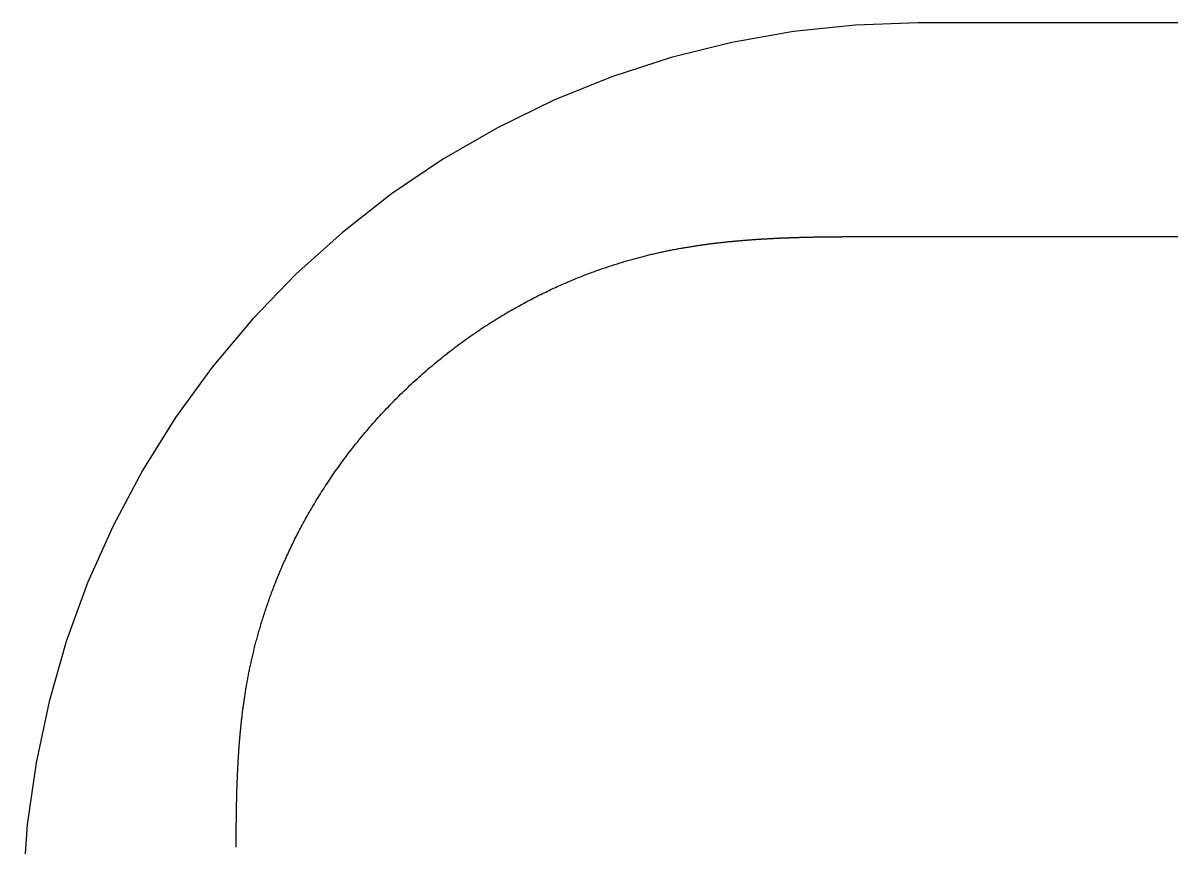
# Model space of a CAD drawing. Extents: x -39 to 318, y 1 to 395.
# Drawn here: x 44.66 to 93.85, y 359.55 to 394.87 of the extents above; entities that cross this region are included whole.
import ezdxf

# ---------------------------------------------------------------- set-up
doc = ezdxf.new("R2010")
doc.units = 0

msp = doc.modelspace()

# ---------------------------------------------------------------- linework, layer by layer
at = {"layer": 'Layer 1'}
for p, q in [((80.3344, 394.778), (77.6705, 394.498)), ((83.0114, 394.871), (80.3344, 394.778)), ((197.072, 394.871), (83.0114, 394.871)), ((75.0326, 394.033), (72.4335, 393.385)), ((77.6705, 394.498), (75.0326, 394.033)), ((72.4335, 393.385), (69.886, 392.558)), ((69.886, 392.558), (67.4024, 391.555)), ((67.4024, 391.555), (64.9949, 390.381)), ((64.9949, 390.381), (62.6751, 389.041)), ((62.6751, 389.041), (60.4543, 387.544)), ((60.4543, 387.544), (58.3435, 385.895)), ((58.3435, 385.895), (56.3528, 384.102)), ((77.4337, 385.666), (77.4569, 385.667)), ((77.4569, 385.667), (77.48, 385.668)), ((77.48, 385.668), (77.503, 385.669)), ((77.503, 385.669), (77.5258, 385.67)), ((77.5258, 385.67), (77.5485, 385.67)), ((77.5485, 385.67), (77.5711, 385.671)), ((77.5711, 385.671), (77.5936, 385.672)), ((77.5936, 385.672), (77.616, 385.673)), ((77.616, 385.673), (77.6383, 385.673)), ((77.6383, 385.673), (77.6604, 385.674)), ((77.6604, 385.674), (77.6824, 385.675)), ((77.6824, 385.675), (77.7043, 385.676)), ((77.7043, 385.676), (77.7261, 385.676)), ((77.7261, 385.676), (77.7478, 385.677)), ((77.7478, 385.677), (77.7694, 385.678)), ((77.7694, 385.678), (77.7908, 385.678)), ((77.7908, 385.678), (77.8122, 385.679)), ((77.8122, 385.679), (77.8334, 385.68)), ((77.8334, 385.68), (77.8545, 385.68)), ((77.8545, 385.68), (77.8756, 385.681)), ((77.8756, 385.681), (77.8965, 385.681)), ((77.8965, 385.681), (77.9173, 385.682)), ((77.9173, 385.682), (77.938, 385.683)), ((77.938, 385.683), (77.9587, 385.683)), ((77.9587, 385.683), (77.9792, 385.684)), ((77.9792, 385.684), (77.9996, 385.684)), ((77.9996, 385.684), (78.0199, 385.685)), ((78.0199, 385.685), (78.0402, 385.685)), ((78.0402, 385.685), (78.0603, 385.686)), ((78.0603, 385.686), (78.0803, 385.686)), ((78.0803, 385.686), (78.1003, 385.687)), ((78.1003, 385.687), (78.1202, 385.687)), ((78.1202, 385.687), (78.1399, 385.688)), ((78.1399, 385.688), (78.1596, 385.688)), ((78.1596, 385.688), (78.1793, 385.689)), ((78.1793, 385.689), (78.1988, 385.689)), ((78.1988, 385.689), (78.2182, 385.69)), ((78.2182, 385.69), (78.2376, 385.69)), ((78.2376, 385.69), (78.2569, 385.691)), ((78.2569, 385.691), (78.2761, 385.691)), ((78.2761, 385.691), (78.2953, 385.692)), ((78.2953, 385.692), (78.3144, 385.692)), ((78.3144, 385.692), (78.3334, 385.692)), ((78.3334, 385.692), (78.3523, 385.693)), ((78.3523, 385.693), (78.3712, 385.693)), ((78.3712, 385.693), (78.39, 385.694)), ((78.39, 385.694), (78.4088, 385.694)), ((78.4088, 385.694), (78.4275, 385.694)), ((78.4275, 385.694), (78.4461, 385.695)), ((78.4461, 385.695), (78.4647, 385.695)), ((78.4647, 385.695), (78.4832, 385.695)), ((78.4832, 385.695), (78.5017, 385.696)), ((78.5017, 385.696), (78.5201, 385.696)), ((78.5201, 385.696), (78.5385, 385.697)), ((78.5385, 385.697), (78.5568, 385.697)), ((78.5568, 385.697), (78.5751, 385.697)), ((78.5751, 385.697), (78.5933, 385.698)), ((78.5933, 385.698), (78.6115, 385.698)), ((78.6115, 385.698), (78.6297, 385.698)), ((78.6297, 385.698), (78.6478, 385.699)), ((78.6478, 385.699), (78.6659, 385.699)), ((78.6659, 385.699), (78.6839, 385.699)), ((78.6839, 385.699), (78.7019, 385.699)), ((78.7019, 385.699), (78.7199, 385.7)), ((78.7199, 385.7), (78.7379, 385.7)), ((78.7379, 385.7), (78.7558, 385.7)), ((78.7558, 385.7), (78.7737, 385.701)), ((78.7737, 385.701), (78.7916, 385.701)), ((78.7916, 385.701), (78.8094, 385.701)), ((78.8094, 385.701), (78.8272, 385.701)), ((78.8272, 385.701), (78.845, 385.702)), ((78.845, 385.702), (78.8628, 385.702)), ((78.8628, 385.702), (78.8806, 385.702)), ((78.8806, 385.702), (78.8983, 385.702)), ((78.8983, 385.702), (78.916, 385.703)), ((78.916, 385.703), (78.9337, 385.703)), ((78.9337, 385.703), (78.9514, 385.703)), ((78.9514, 385.703), (78.9691, 385.703)), ((78.9691, 385.703), (78.9867, 385.704)), ((78.9867, 385.704), (79.0044, 385.704)), ((79.0044, 385.704), (79.022, 385.704)), ((79.022, 385.704), (79.0396, 385.704)), ((79.0396, 385.704), (79.0572, 385.705)), ((79.0572, 385.705), (79.0748, 385.705)), ((79.0748, 385.705), (79.0924, 385.705)), ((79.0924, 385.705), (79.1099, 385.705)), ((79.1099, 385.705), (79.1275, 385.705)), ((79.1275, 385.705), (79.145, 385.706)), ((79.145, 385.706), (79.1625, 385.706)), ((79.1625, 385.706), (79.18, 385.706)), ((79.18, 385.706), (79.1975, 385.706)), ((79.1975, 385.706), (79.215, 385.706)), ((79.215, 385.706), (79.2324, 385.707)), ((79.2324, 385.707), (79.2498, 385.707)), ((79.2498, 385.707), (79.2673, 385.707)), ((79.2673, 385.707), (79.2846, 385.707)), ((79.2846, 385.707), (79.302, 385.707)), ((79.302, 385.707), (79.3193, 385.707)), ((79.3193, 385.707), (79.3367, 385.708)), ((79.3367, 385.708), (79.354, 385.708)), ((79.354, 385.708), (79.3712, 385.708)), ((79.3712, 385.708), (79.3885, 385.708)), ((79.3885, 385.708), (79.4057, 385.708)), ((79.4057, 385.708), (79.4229, 385.708)), ((79.4229, 385.708), (79.44, 385.708)), ((79.44, 385.708), (79.4572, 385.709)), ((79.4572, 385.709), (79.4743, 385.709)), ((79.4743, 385.709), (79.4913, 385.709)), ((79.4913, 385.709), (79.5084, 385.709)), ((79.5084, 385.709), (79.5253, 385.709)), ((79.5253, 385.709), (79.5423, 385.709)), ((79.5423, 385.709), (79.5592, 385.709)), ((79.5592, 385.709), (79.5761, 385.709)), ((79.5761, 385.709), (79.593, 385.71)), ((79.593, 385.71), (79.6098, 385.71)), ((79.6098, 385.71), (79.6266, 385.71)), ((79.6266, 385.71), (79.6433, 385.71)), ((79.6433, 385.71), (79.66, 385.71)), ((79.66, 385.71), (79.6766, 385.71)), ((79.6766, 385.71), (79.6932, 385.71)), ((79.6932, 385.71), (79.7098, 385.71)), ((79.7098, 385.71), (79.7263, 385.71)), ((79.7263, 385.71), (79.7428, 385.71)), ((79.7428, 385.71), (79.7592, 385.711)), ((79.7592, 385.711), (79.7756, 385.711)), ((79.7756, 385.711), (79.7919, 385.711)), ((79.7919, 385.711), (79.8082, 385.711)), ((79.8082, 385.711), (79.8244, 385.711)), ((79.8244, 385.711), (79.8406, 385.711)), ((79.8406, 385.711), (79.8567, 385.711)), ((79.8567, 385.711), (79.8728, 385.711)), ((79.8728, 385.711), (79.8889, 385.711)), ((79.8889, 385.711), (79.9048, 385.711)), ((79.9048, 385.711), (79.9208, 385.711)), ((79.9208, 385.711), (79.9366, 385.711)), ((79.9366, 385.711), (79.9525, 385.711)), ((79.9525, 385.711), (79.9682, 385.712)), ((79.9682, 385.712), (79.9839, 385.712)), ((79.9839, 385.712), (79.9996, 385.712)), ((79.9996, 385.712), (80.0152, 385.712)), ((80.0152, 385.712), (80.0307, 385.712)), ((80.0307, 385.712), (80.0462, 385.712)), ((80.0462, 385.712), (80.0617, 385.712)), ((80.0617, 385.712), (80.077, 385.712)), ((80.077, 385.712), (80.0924, 385.712)), ((80.0924, 385.712), (80.1076, 385.712)), ((80.1076, 385.712), (80.1229, 385.712)), ((80.1229, 385.712), (80.138, 385.712)), ((80.138, 385.712), (80.1531, 385.712)), ((80.1531, 385.712), (80.1682, 385.712)), ((80.1682, 385.712), (80.1832, 385.712)), ((80.1832, 385.712), (80.1981, 385.712)), ((80.1981, 385.712), (80.213, 385.712)), ((80.213, 385.712), (80.2278, 385.712)), ((80.2278, 385.712), (80.2426, 385.712)), ((80.2426, 385.712), (80.2573, 385.712)), ((80.2573, 385.712), (80.272, 385.712)), ((80.272, 385.712), (80.2866, 385.712)), ((80.2866, 385.712), (80.3011, 385.713)), ((80.3011, 385.713), (80.3157, 385.713)), ((80.3157, 385.713), (80.3301, 385.713)), ((80.3301, 385.713), (80.3445, 385.713)), ((80.3445, 385.713), (80.3589, 385.713)), ((80.3589, 385.713), (80.3732, 385.713)), ((80.3732, 385.713), (80.3874, 385.713)), ((80.3874, 385.713), (80.4016, 385.713)), ((80.4016, 385.713), (80.4158, 385.713)), ((80.4158, 385.713), (80.4299, 385.713)), ((80.4299, 385.713), (80.444, 385.713)), ((80.444, 385.713), (80.4581, 385.713)), ((80.4581, 385.713), (80.4721, 385.713)), ((80.4721, 385.713), (80.4861, 385.713)), ((80.4861, 385.713), (80.5, 385.713)), ((80.5, 385.713), (80.5139, 385.713)), ((80.5139, 385.713), (80.5278, 385.713)), ((80.5278, 385.713), (80.5417, 385.713)), ((80.5417, 385.713), (80.5555, 385.713)), ((80.5555, 385.713), (80.5693, 385.713)), ((80.5693, 385.713), (80.5831, 385.713)), ((80.5831, 385.713), (80.5968, 385.713)), ((80.5968, 385.713), (80.6105, 385.713)), ((80.6105, 385.713), (80.6242, 385.713)), ((80.6242, 385.713), (80.6379, 385.713)), ((80.6379, 385.713), (80.6516, 385.713)), ((80.6516, 385.713), (80.6653, 385.713)), ((80.6653, 385.713), (80.6789, 385.713)), ((80.6789, 385.713), (80.6925, 385.713)), ((80.6925, 385.713), (80.7061, 385.713)), ((80.7061, 385.713), (80.7198, 385.713)), ((80.7198, 385.713), (80.7333, 385.713)), ((80.7333, 385.713), (80.7469, 385.713)), ((80.7469, 385.713), (80.7605, 385.713)), ((80.7605, 385.713), (80.7741, 385.713)), ((80.7741, 385.713), (80.7877, 385.713)), ((80.7877, 385.713), (80.8012, 385.713)), ((80.8012, 385.713), (80.8148, 385.713)), ((80.8148, 385.713), (80.8284, 385.713)), ((80.8284, 385.713), (80.8419, 385.713)), ((80.8419, 385.713), (80.8555, 385.713)), ((80.8555, 385.713), (80.8691, 385.713)), ((80.8691, 385.713), (80.8827, 385.713)), ((80.8827, 385.713), (80.8963, 385.713)), ((80.8963, 385.713), (80.9099, 385.713)), ((80.9099, 385.713), (80.9235, 385.713)), ((80.9235, 385.713), (80.9371, 385.713)), ((80.9371, 385.713), (80.9507, 385.713)), ((80.9507, 385.713), (80.9643, 385.713)), ((80.9643, 385.713), (80.978, 385.713)), ((80.978, 385.713), (80.9917, 385.713)), ((80.9917, 385.713), (81.0053, 385.713)), ((81.0053, 385.713), (81.019, 385.713)), ((81.019, 385.713), (81.0328, 385.713)), ((81.0328, 385.713), (81.0465, 385.713)), ((81.0465, 385.713), (81.0602, 385.713)), ((81.0602, 385.713), (81.074, 385.713)), ((81.074, 385.713), (81.0878, 385.713)), ((81.0878, 385.713), (81.1016, 385.713)), ((81.1016, 385.713), (81.1155, 385.713)), ((81.1155, 385.713), (81.1294, 385.713)), ((81.1294, 385.713), (81.1433, 385.713)), ((81.1433, 385.713), (81.1572, 385.713)), ((81.1572, 385.713), (81.1711, 385.713)), ((81.1711, 385.713), (81.1851, 385.713)), ((81.1851, 385.713), (81.1991, 385.713)), ((81.1991, 385.713), (81.2131, 385.713)), ((81.2131, 385.713), (81.2272, 385.713)), ((81.2272, 385.713), (81.2413, 385.713)), ((81.2413, 385.713), (81.2554, 385.713)), ((81.2554, 385.713), (81.2695, 385.713)), ((81.2695, 385.713), (81.2837, 385.713)), ((81.2837, 385.713), (81.2979, 385.713)), ((81.2979, 385.713), (81.3121, 385.713)), ((81.3121, 385.713), (81.3263, 385.713)), ((81.3263, 385.713), (81.3406, 385.713)), ((81.3406, 385.713), (81.3549, 385.713)), ((81.3549, 385.713), (81.3693, 385.713)), ((81.3693, 385.713), (81.3837, 385.713)), ((81.3837, 385.713), (81.3981, 385.713)), ((81.3981, 385.713), (81.4125, 385.713)), ((81.4125, 385.713), (81.4269, 385.713)), ((81.4269, 385.713), (81.4414, 385.713)), ((81.4414, 385.713), (81.4559, 385.713)), ((81.4559, 385.713), (81.4704, 385.713)), ((81.4704, 385.713), (81.485, 385.713)), ((81.485, 385.713), (81.4995, 385.713)), ((81.4995, 385.713), (81.5141, 385.713)), ((81.5141, 385.713), (81.5286, 385.713)), ((81.5286, 385.713), (81.5432, 385.713)), ((81.5432, 385.713), (81.5578, 385.713)), ((81.5578, 385.713), (81.5724, 385.713)), ((81.5724, 385.713), (81.587, 385.713)), ((81.587, 385.713), (81.6017, 385.713)), ((81.6017, 385.713), (81.6163, 385.713)), ((81.6163, 385.713), (81.6309, 385.713)), ((81.6309, 385.713), (81.6455, 385.713)), ((81.6455, 385.713), (81.6602, 385.713)), ((81.6602, 385.713), (81.6748, 385.713)), ((81.6748, 385.713), (81.6894, 385.713)), ((81.6894, 385.713), (81.704, 385.713)), ((81.704, 385.713), (81.7186, 385.713)), ((81.7186, 385.713), (81.7332, 385.713)), ((81.7332, 385.713), (81.7478, 385.713)), ((81.7478, 385.713), (81.7624, 385.713)), ((81.7624, 385.713), (81.777, 385.713)), ((81.777, 385.713), (81.7916, 385.713)), ((81.7916, 385.713), (81.8062, 385.713)), ((81.8062, 385.713), (81.8208, 385.713)), ((81.8208, 385.713), (81.8353, 385.713)), ((81.8353, 385.713), (81.8499, 385.713)), ((81.8499, 385.713), (81.8644, 385.713)), ((81.8644, 385.713), (81.8789, 385.713)), ((81.8789, 385.713), (81.8934, 385.713)), ((81.8934, 385.713), (81.908, 385.713)), ((81.908, 385.713), (81.9224, 385.713)), ((81.9224, 385.713), (81.9369, 385.713)), ((81.9369, 385.713), (81.9514, 385.713)), ((81.9514, 385.713), (81.9658, 385.713)), ((81.9658, 385.713), (81.9803, 385.713)), ((81.9803, 385.713), (81.9947, 385.713)), ((81.9947, 385.713), (82.0091, 385.713)), ((82.0091, 385.713), (82.0235, 385.713)), ((82.0235, 385.713), (82.0379, 385.713)), ((82.0379, 385.713), (82.0523, 385.713)), ((82.0523, 385.713), (82.0667, 385.713)), ((82.0667, 385.713), (82.0811, 385.713)), ((82.0811, 385.713), (82.0955, 385.713)), ((82.0955, 385.713), (82.1098, 385.713)), ((82.1098, 385.713), (82.1242, 385.713)), ((82.1242, 385.713), (82.1386, 385.713)), ((82.1386, 385.713), (82.1529, 385.713)), ((82.1529, 385.713), (82.1673, 385.713)), ((82.1673, 385.713), (82.1816, 385.713)), ((82.1816, 385.713), (82.196, 385.713)), ((82.196, 385.713), (82.2104, 385.713)), ((82.2104, 385.713), (82.2247, 385.713)), ((82.2247, 385.713), (82.2391, 385.713)), ((82.2391, 385.713), (82.2534, 385.713)), ((82.2534, 385.713), (82.2678, 385.713)), ((82.2678, 385.713), (82.2822, 385.713)), ((82.2822, 385.713), (82.2965, 385.713)), ((82.2965, 385.713), (82.3109, 385.713)), ((82.3109, 385.713), (82.3253, 385.713)), ((82.3253, 385.713), (82.3397, 385.713)), ((82.3397, 385.713), (82.3541, 385.713)), ((82.3541, 385.713), (82.3685, 385.713)), ((82.3685, 385.713), (82.3829, 385.713)), ((82.3829, 385.713), (82.3973, 385.713)), ((82.3973, 385.713), (82.4117, 385.713)), ((82.4117, 385.713), (82.4262, 385.713)), ((82.4262, 385.713), (82.4406, 385.713)), ((82.4406, 385.713), (82.4551, 385.713)), ((82.4551, 385.713), (82.4696, 385.713)), ((82.4696, 385.713), (82.484, 385.713)), ((82.484, 385.713), (82.4985, 385.713)), ((82.4985, 385.713), (82.5131, 385.713)), ((82.5131, 385.713), (82.5276, 385.713)), ((82.5276, 385.713), (82.5422, 385.713)), ((82.5422, 385.713), (82.5568, 385.713)), ((82.5568, 385.713), (82.5714, 385.713)), ((82.5714, 385.713), (82.586, 385.713)), ((82.586, 385.713), (82.6007, 385.713)), ((82.6007, 385.713), (82.6154, 385.713)), ((82.6154, 385.713), (82.6301, 385.713)), ((82.6301, 385.713), (82.6448, 385.713)), ((82.6448, 385.713), (82.6596, 385.713)), ((82.6596, 385.713), (82.6744, 385.713)), ((82.6744, 385.713), (82.6893, 385.713)), ((82.6893, 385.713), (82.7042, 385.713)), ((82.7042, 385.713), (82.7191, 385.713)), ((82.7191, 385.713), (82.7341, 385.713)), ((82.7341, 385.713), (82.7491, 385.713)), ((82.7491, 385.713), (82.7641, 385.713)), ((82.7641, 385.713), (82.7792, 385.713)), ((82.7792, 385.713), (82.7944, 385.713)), ((82.7944, 385.713), (82.8096, 385.713)), ((82.8096, 385.713), (82.8248, 385.713)), ((82.8248, 385.713), (82.8401, 385.713)), ((82.8401, 385.713), (82.8555, 385.713)), ((82.8555, 385.713), (82.8709, 385.713)), ((82.8709, 385.713), (82.8864, 385.713)), ((82.8864, 385.713), (82.9019, 385.713)), ((82.9019, 385.713), (82.9175, 385.713)), ((82.9175, 385.713), (82.9332, 385.713)), ((82.9332, 385.713), (82.949, 385.713)), ((82.949, 385.713), (82.9648, 385.713)), ((82.9648, 385.713), (82.9807, 385.713)), ((82.9807, 385.713), (82.9966, 385.713)), ((82.9966, 385.713), (83.0127, 385.713)), ((83.0127, 385.713), (83.0288, 385.713)), ((83.0288, 385.713), (83.0451, 385.713)), ((83.0451, 385.713), (83.0614, 385.713)), ((83.0614, 385.713), (83.0777, 385.713)), ((83.0777, 385.713), (83.0942, 385.713)), ((83.0942, 385.713), (83.1108, 385.713)), ((83.1108, 385.713), (83.1274, 385.713)), ((83.1274, 385.713), (83.1442, 385.713)), ((83.1442, 385.713), (83.161, 385.713)), ((83.161, 385.713), (83.1779, 385.713)), ((83.1779, 385.713), (83.195, 385.713)), ((83.195, 385.713), (83.2121, 385.713)), ((83.2121, 385.713), (83.2293, 385.713)), ((83.2293, 385.713), (83.2466, 385.713)), ((83.2466, 385.713), (83.264, 385.713)), ((83.264, 385.713), (83.2815, 385.713)), ((83.2815, 385.713), (83.2992, 385.713)), ((83.2992, 385.713), (83.3169, 385.713)), ((83.3169, 385.713), (83.3347, 385.713)), ((83.3347, 385.713), (83.3526, 385.713)), ((83.3526, 385.713), (83.3707, 385.713)), ((83.3707, 385.713), (83.3888, 385.713)), ((83.3888, 385.713), (83.407, 385.713)), ((83.407, 385.713), (83.4254, 385.713)), ((83.4254, 385.713), (83.4438, 385.713)), ((83.4438, 385.713), (83.4624, 385.713)), ((83.4624, 385.713), (83.4811, 385.713)), ((83.4811, 385.713), (83.4998, 385.713)), ((83.4998, 385.713), (83.5187, 385.713)), ((83.5187, 385.713), (83.5377, 385.713)), ((83.5377, 385.713), (83.5567, 385.713)), ((83.5567, 385.713), (83.5759, 385.713)), ((83.5759, 385.713), (83.5952, 385.713)), ((83.5952, 385.713), (83.6145, 385.713)), ((83.6145, 385.713), (83.634, 385.713)), ((83.634, 385.713), (83.6536, 385.713)), ((83.6536, 385.713), (83.6733, 385.713)), ((83.6733, 385.713), (83.693, 385.713)), ((83.693, 385.713), (83.7129, 385.713)), ((83.7129, 385.713), (83.7329, 385.713)), ((83.7329, 385.713), (83.7529, 385.713)), ((83.7529, 385.713), (83.7731, 385.713)), ((83.7731, 385.713), (83.7933, 385.713)), ((83.7933, 385.713), (83.8137, 385.713)), ((83.8137, 385.713), (83.8341, 385.713)), ((83.8341, 385.713), (83.8547, 385.713)), ((83.8547, 385.713), (83.8753, 385.713)), ((83.8753, 385.713), (83.896, 385.713)), ((83.896, 385.713), (83.9168, 385.713)), ((83.9168, 385.713), (83.9377, 385.713)), ((83.9377, 385.713), (83.9587, 385.713)), ((83.9587, 385.713), (83.9798, 385.713)), ((83.9798, 385.713), (84.001, 385.713)), ((84.001, 385.713), (84.0223, 385.713)), ((84.0223, 385.713), (84.0436, 385.713)), ((84.0436, 385.713), (84.0651, 385.713)), ((84.0651, 385.713), (84.0866, 385.713)), ((84.0866, 385.713), (84.1082, 385.713)), ((84.1082, 385.713), (84.13, 385.713)), ((84.13, 385.713), (84.1518, 385.713)), ((84.1518, 385.713), (84.1737, 385.713)), ((84.1737, 385.713), (84.1956, 385.713)), ((84.1956, 385.713), (84.2177, 385.713)), ((84.2177, 385.713), (84.2399, 385.713)), ((84.2399, 385.713), (84.2622, 385.713)), ((84.2622, 385.713), (84.2846, 385.713)), ((84.2846, 385.713), (84.307, 385.713)), ((84.307, 385.713), (84.3296, 385.713)), ((84.3296, 385.713), (84.3523, 385.713)), ((84.3523, 385.713), (84.3751, 385.713)), ((84.3751, 385.713), (84.398, 385.713)), ((84.398, 385.713), (84.421, 385.713)), ((84.421, 385.713), (84.4441, 385.713)), ((84.4441, 385.713), (84.4673, 385.713)), ((84.4673, 385.713), (84.4906, 385.713)), ((84.4906, 385.713), (84.5141, 385.713)), ((84.5141, 385.713), (84.5376, 385.713)), ((84.5376, 385.713), (84.5613, 385.713)), ((84.5613, 385.713), (84.5851, 385.713)), ((84.5851, 385.713), (84.609, 385.713)), ((84.609, 385.713), (84.6331, 385.713)), ((84.6331, 385.713), (84.6572, 385.713)), ((84.6572, 385.713), (84.6815, 385.713)), ((84.6815, 385.713), (84.7058, 385.713)), ((84.7058, 385.713), (84.7303, 385.713)), ((84.7303, 385.713), (84.7549, 385.713)), ((84.7549, 385.713), (84.7797, 385.713)), ((84.7797, 385.713), (84.8045, 385.713)), ((84.8045, 385.713), (84.8294, 385.713)), ((84.8294, 385.713), (84.8545, 385.713)), ((84.8545, 385.713), (84.8797, 385.713)), ((84.8797, 385.713), (84.9049, 385.713)), ((84.9049, 385.713), (84.9303, 385.713)), ((84.9303, 385.713), (84.9558, 385.713)), ((84.9558, 385.713), (84.9814, 385.713)), ((84.9814, 385.713), (85.0071, 385.713)), ((85.0071, 385.713), (103.369, 385.713)), ((72.6104, 385.171), (72.6568, 385.18)), ((72.6568, 385.18), (72.703, 385.189)), ((72.703, 385.189), (72.749, 385.197)), ((72.749, 385.197), (72.7948, 385.205)), ((72.7948, 385.205), (72.8404, 385.214)), ((72.8404, 385.214), (72.8858, 385.222)), ((72.8858, 385.222), (72.9309, 385.23)), ((72.9309, 385.23), (72.9759, 385.237)), ((72.9759, 385.237), (73.0206, 385.245)), ((73.0206, 385.245), (73.0652, 385.253)), ((73.0652, 385.253), (73.1095, 385.26)), ((73.1095, 385.26), (73.1536, 385.267)), ((73.1536, 385.267), (73.1975, 385.275)), ((73.1975, 385.275), (73.2412, 385.282)), ((73.2412, 385.282), (73.2847, 385.289)), ((73.2847, 385.289), (73.3279, 385.295)), ((73.3279, 385.295), (73.371, 385.302)), ((73.371, 385.302), (73.4138, 385.309)), ((73.4138, 385.309), (73.4565, 385.315)), ((73.4565, 385.315), (73.4989, 385.322)), ((73.4989, 385.322), (73.5411, 385.328)), ((73.5411, 385.328), (73.5831, 385.334)), ((73.5831, 385.334), (73.6248, 385.341)), ((73.6248, 385.341), (73.6664, 385.347)), ((73.6664, 385.347), (73.7078, 385.353)), ((73.7078, 385.353), (73.7489, 385.358)), ((73.7489, 385.358), (73.7899, 385.364)), ((73.7899, 385.364), (73.8306, 385.37)), ((73.8306, 385.37), (73.8711, 385.375)), ((73.8711, 385.375), (73.9115, 385.381)), ((73.9115, 385.381), (73.9516, 385.386)), ((73.9516, 385.386), (73.9915, 385.392)), ((73.9915, 385.392), (74.0312, 385.397)), ((74.0312, 385.397), (74.0707, 385.402)), ((74.0707, 385.402), (74.11, 385.407)), ((74.11, 385.407), (74.1492, 385.412)), ((74.1492, 385.412), (74.1881, 385.417)), ((74.1881, 385.417), (74.2268, 385.422)), ((74.2268, 385.422), (74.2653, 385.426)), ((74.2653, 385.426), (74.3036, 385.431)), ((74.3036, 385.431), (74.3418, 385.436)), ((74.3418, 385.436), (74.3797, 385.44)), ((74.3797, 385.44), (74.4174, 385.445)), ((74.4174, 385.445), (74.455, 385.449)), ((74.455, 385.449), (74.4924, 385.453)), ((74.4924, 385.453), (74.5295, 385.458)), ((74.5295, 385.458), (74.5665, 385.462)), ((74.5665, 385.462), (74.6033, 385.466)), ((74.6033, 385.466), (74.64, 385.47)), ((74.64, 385.47), (74.6764, 385.474)), ((74.6764, 385.474), (74.7127, 385.478)), ((74.7127, 385.478), (74.7488, 385.482)), ((74.7488, 385.482), (74.7847, 385.486)), ((74.7847, 385.486), (74.8204, 385.489)), ((74.8204, 385.489), (74.8559, 385.493)), ((74.8559, 385.493), (74.8913, 385.497)), ((74.8913, 385.497), (74.9265, 385.5)), ((74.9265, 385.5), (74.9615, 385.504)), ((74.9615, 385.504), (74.9964, 385.507)), ((74.9964, 385.507), (75.0311, 385.51)), ((75.0311, 385.51), (75.0656, 385.514)), ((75.0656, 385.514), (75.1, 385.517)), ((75.1, 385.517), (75.1342, 385.52)), ((75.1342, 385.52), (75.1682, 385.523)), ((75.1682, 385.523), (75.2021, 385.527)), ((75.2021, 385.527), (75.2358, 385.53)), ((75.2358, 385.53), (75.2693, 385.533)), ((75.2693, 385.533), (75.3027, 385.536)), ((75.3027, 385.536), (75.3359, 385.539)), ((75.3359, 385.539), (75.3689, 385.542)), ((75.3689, 385.542), (75.4018, 385.544)), ((75.4018, 385.544), (75.4346, 385.547)), ((75.4346, 385.547), (75.4672, 385.55)), ((75.4672, 385.55), (75.4996, 385.553)), ((75.4996, 385.553), (75.5319, 385.555)), ((75.5319, 385.555), (75.564, 385.558)), ((75.564, 385.558), (75.5959, 385.561)), ((75.5959, 385.561), (75.6278, 385.563)), ((75.6278, 385.563), (75.6594, 385.566)), ((75.6594, 385.566), (75.691, 385.568)), ((75.691, 385.568), (75.7223, 385.571)), ((75.7223, 385.571), (75.7535, 385.573)), ((75.7535, 385.573), (75.7846, 385.575)), ((75.7846, 385.575), (75.8156, 385.578)), ((75.8156, 385.578), (75.8464, 385.58)), ((75.8464, 385.58), (75.877, 385.582)), ((75.877, 385.582), (75.9075, 385.584)), ((75.9075, 385.584), (75.9379, 385.586)), ((75.9379, 385.586), (75.9681, 385.589)), ((75.9681, 385.589), (75.9982, 385.591)), ((75.9982, 385.591), (76.0281, 385.593)), ((76.0281, 385.593), (76.0579, 385.595)), ((76.0579, 385.595), (76.0876, 385.597)), ((76.0876, 385.597), (76.1172, 385.599)), ((76.1172, 385.599), (76.1466, 385.601)), ((76.1466, 385.601), (76.1758, 385.603)), ((76.1758, 385.603), (76.205, 385.605)), ((76.205, 385.605), (76.234, 385.606)), ((76.234, 385.606), (76.2629, 385.608)), ((76.2629, 385.608), (76.2916, 385.61)), ((76.2916, 385.61), (76.3203, 385.612)), ((76.3203, 385.612), (76.3488, 385.614)), ((76.3488, 385.614), (76.3771, 385.615)), ((76.3771, 385.615), (76.4054, 385.617)), ((76.4054, 385.617), (76.4335, 385.619)), ((76.4335, 385.619), (76.4614, 385.62)), ((76.4614, 385.62), (76.4893, 385.622)), ((76.4893, 385.622), (76.517, 385.623)), ((76.517, 385.623), (76.5446, 385.625)), ((76.5446, 385.625), (76.5721, 385.627)), ((76.5721, 385.627), (76.5995, 385.628)), ((76.5995, 385.628), (76.6267, 385.63)), ((76.6267, 385.63), (76.6538, 385.631)), ((76.6538, 385.631), (76.6808, 385.632)), ((76.6808, 385.632), (76.7077, 385.634)), ((76.7077, 385.634), (76.7344, 385.635)), ((76.7344, 385.635), (76.761, 385.637)), ((76.761, 385.637), (76.7875, 385.638)), ((76.7875, 385.638), (76.8139, 385.639)), ((76.8139, 385.639), (76.8402, 385.641)), ((76.8402, 385.641), (76.8663, 385.642)), ((76.8663, 385.642), (76.8923, 385.643)), ((76.8923, 385.643), (76.9182, 385.644)), ((76.9182, 385.644), (76.944, 385.646)), ((76.944, 385.646), (76.9696, 385.647)), ((76.9696, 385.647), (76.9951, 385.648)), ((76.9951, 385.648), (77.0205, 385.649)), ((77.0205, 385.649), (77.0458, 385.65)), ((77.0458, 385.65), (77.071, 385.651)), ((77.071, 385.651), (77.096, 385.653)), ((77.096, 385.653), (77.1209, 385.654)), ((77.1209, 385.654), (77.1457, 385.655)), ((77.1457, 385.655), (77.1704, 385.656)), ((77.1704, 385.656), (77.1949, 385.657)), ((77.1949, 385.657), (77.2193, 385.658)), ((77.2193, 385.658), (77.2436, 385.659)), ((77.2436, 385.659), (77.2678, 385.66)), ((77.2678, 385.66), (77.2919, 385.661)), ((77.2919, 385.661), (77.3158, 385.662)), ((77.3158, 385.662), (77.3396, 385.663)), ((77.3396, 385.663), (77.3633, 385.664)), ((77.3633, 385.664), (77.3869, 385.664)), ((77.3869, 385.664), (77.4104, 385.665)), ((77.4104, 385.665), (77.4337, 385.666)), ((70.5231, 384.673), (70.5785, 384.689)), ((70.5785, 384.689), (70.6337, 384.705)), ((70.6337, 384.705), (70.6887, 384.72)), ((70.6887, 384.72), (70.7434, 384.736)), ((70.7434, 384.736), (70.7979, 384.751)), ((70.7979, 384.751), (70.8521, 384.766)), ((70.8521, 384.766), (70.9061, 384.78)), ((70.9061, 384.78), (70.9599, 384.795)), ((70.9599, 384.795), (71.0134, 384.809)), ((71.0134, 384.809), (71.0667, 384.824)), ((71.0667, 384.824), (71.1197, 384.837)), ((71.1197, 384.837), (71.1726, 384.851)), ((71.1726, 384.851), (71.2252, 384.865)), ((71.2252, 384.865), (71.2775, 384.878)), ((71.2775, 384.878), (71.3297, 384.891)), ((71.3297, 384.891), (71.3816, 384.904)), ((71.3816, 384.904), (71.4333, 384.917)), ((71.4333, 384.917), (71.4848, 384.929)), ((71.4848, 384.929), (71.5361, 384.942)), ((71.5361, 384.942), (71.5871, 384.954)), ((71.5871, 384.954), (71.638, 384.966)), ((71.638, 384.966), (71.6886, 384.978)), ((71.6886, 384.978), (71.739, 384.989)), ((71.739, 384.989), (71.7892, 385.001)), ((71.7892, 385.001), (71.8392, 385.012)), ((71.8392, 385.012), (71.889, 385.023)), ((71.889, 385.023), (71.9385, 385.034)), ((71.9385, 385.034), (71.9879, 385.045)), ((71.9879, 385.045), (72.037, 385.056)), ((72.037, 385.056), (72.086, 385.066)), ((72.086, 385.066), (72.1347, 385.077)), ((72.1347, 385.077), (72.1832, 385.087)), ((72.1832, 385.087), (72.2315, 385.097)), ((72.2315, 385.097), (72.2796, 385.107)), ((72.2796, 385.107), (72.3275, 385.116)), ((72.3275, 385.116), (72.3752, 385.126)), ((72.3752, 385.126), (72.4226, 385.135)), ((72.4226, 385.135), (72.4699, 385.144)), ((72.4699, 385.144), (72.5169, 385.154)), ((72.5169, 385.154), (72.5638, 385.163)), ((72.5638, 385.163), (72.6104, 385.171)), ((69.0531, 384.188), (69.1151, 384.21)), ((69.1151, 384.21), (69.1769, 384.233)), ((69.1769, 384.233), (69.2383, 384.255)), ((69.2383, 384.255), (69.2995, 384.277)), ((69.2995, 384.277), (69.3604, 384.298)), ((69.3604, 384.298), (69.4211, 384.32)), ((69.4211, 384.32), (69.4814, 384.341)), ((69.4814, 384.341), (69.5415, 384.361)), ((69.5415, 384.361), (69.6014, 384.382)), ((69.6014, 384.382), (69.6609, 384.402)), ((69.6609, 384.402), (69.7202, 384.422)), ((69.7202, 384.422), (69.7793, 384.441)), ((69.7793, 384.441), (69.838, 384.461)), ((69.838, 384.461), (69.8965, 384.48)), ((69.8965, 384.48), (69.9548, 384.499)), ((69.9548, 384.499), (70.0127, 384.517)), ((70.0127, 384.517), (70.0705, 384.535)), ((70.0705, 384.535), (70.1279, 384.553)), ((70.1279, 384.553), (70.1851, 384.571)), ((70.1851, 384.571), (70.2421, 384.589)), ((70.2421, 384.589), (70.2988, 384.606)), ((70.2988, 384.606), (70.3552, 384.623)), ((70.3552, 384.623), (70.4114, 384.64)), ((70.4114, 384.64), (70.4674, 384.656)), ((70.4674, 384.656), (70.5231, 384.673)), ((56.3528, 384.102), (54.492, 382.176)), ((67.8198, 383.691), (67.8874, 383.72)), ((67.8874, 383.72), (67.9547, 383.749)), ((67.9547, 383.749), (68.0217, 383.778)), ((68.0217, 383.778), (68.0884, 383.806)), ((68.0884, 383.806), (68.1547, 383.834)), ((68.1547, 383.834), (68.2208, 383.861)), ((68.2208, 383.861), (68.2866, 383.889)), ((68.2866, 383.889), (68.3521, 383.915)), ((68.3521, 383.915), (68.4172, 383.942)), ((68.4172, 383.942), (68.4821, 383.968)), ((68.4821, 383.968), (68.5467, 383.994)), ((68.5467, 383.994), (68.611, 384.019)), ((68.611, 384.019), (68.675, 384.044)), ((68.675, 384.044), (68.7388, 384.069)), ((68.7388, 384.069), (68.8022, 384.093)), ((68.8022, 384.093), (68.8653, 384.117)), ((68.8653, 384.117), (68.9282, 384.141)), ((68.9282, 384.141), (68.9908, 384.165)), ((68.9908, 384.165), (69.0531, 384.188)), ((66.7674, 383.197), (66.8399, 383.233)), ((66.8399, 383.233), (66.912, 383.269)), ((66.912, 383.269), (66.9838, 383.304)), ((66.9838, 383.304), (67.0553, 383.339)), ((67.0553, 383.339), (67.1264, 383.373)), ((67.1264, 383.373), (67.1972, 383.407)), ((67.1972, 383.407), (67.2677, 383.44)), ((67.2677, 383.44), (67.3378, 383.473)), ((67.3378, 383.473), (67.4076, 383.505)), ((67.4076, 383.505), (67.4771, 383.537)), ((67.4771, 383.537), (67.5463, 383.569)), ((67.5463, 383.569), (67.6151, 383.6)), ((67.6151, 383.6), (67.6837, 383.63)), ((67.6837, 383.63), (67.7519, 383.661)), ((67.7519, 383.661), (67.8198, 383.691)), ((65.7936, 382.681), (65.8707, 382.724)), ((65.8707, 382.724), (65.9474, 382.766)), ((65.9474, 382.766), (66.0237, 382.808)), ((66.0237, 382.808), (66.0997, 382.85)), ((66.0997, 382.85), (66.1753, 382.89)), ((66.1753, 382.89), (66.2505, 382.931)), ((66.2505, 382.931), (66.3254, 382.97)), ((66.3254, 382.97), (66.3999, 383.009)), ((66.3999, 383.009), (66.4741, 383.048)), ((66.4741, 383.048), (66.548, 383.086)), ((66.548, 383.086), (66.6215, 383.124)), ((66.6215, 383.124), (66.6946, 383.161)), ((66.6946, 383.161), (66.7674, 383.197)), ((65.0038, 382.216), (65.0842, 382.266)), ((65.0842, 382.266), (65.1644, 382.314)), ((65.1644, 382.314), (65.2442, 382.362)), ((65.2442, 382.362), (65.3237, 382.41)), ((65.3237, 382.41), (65.4029, 382.456)), ((65.4029, 382.456), (65.4818, 382.502)), ((65.4818, 382.502), (65.5603, 382.548)), ((65.5603, 382.548), (65.6384, 382.593)), ((65.6384, 382.593), (65.7162, 382.637)), ((65.7162, 382.637), (65.7936, 382.681)), ((54.492, 382.176), (52.7702, 380.124)), ((64.1852, 381.689), (64.2681, 381.745)), ((64.2681, 381.745), (64.3507, 381.8)), ((64.3507, 381.8), (64.4332, 381.854)), ((64.4332, 381.854), (64.5154, 381.908)), ((64.5154, 381.908), (64.5974, 381.961)), ((64.5974, 381.961), (64.6792, 382.013)), ((64.6792, 382.013), (64.7607, 382.065)), ((64.7607, 382.065), (64.842, 382.116)), ((64.842, 382.116), (64.923, 382.166)), ((64.923, 382.166), (65.0038, 382.216)), ((63.5172, 381.222), (63.601, 381.282)), ((63.601, 381.282), (63.6848, 381.342)), ((63.6848, 381.342), (63.7685, 381.402)), ((63.7685, 381.402), (63.8521, 381.46)), ((63.8521, 381.46), (63.9356, 381.519)), ((63.9356, 381.519), (64.019, 381.576)), ((64.019, 381.576), (64.1022, 381.633)), ((64.1022, 381.633), (64.1852, 381.689)), ((62.8474, 380.717), (62.9309, 380.782)), ((62.9309, 380.782), (63.0144, 380.846)), ((63.0144, 380.846), (63.0981, 380.91)), ((63.0981, 380.91), (63.1819, 380.974)), ((63.1819, 380.974), (63.2657, 381.037)), ((63.2657, 381.037), (63.3495, 381.099)), ((63.3495, 381.099), (63.4334, 381.161)), ((63.4334, 381.161), (63.5172, 381.222)), ((62.2681, 380.25), (62.3502, 380.318)), ((62.3502, 380.318), (62.4326, 380.386)), ((62.4326, 380.386), (62.5152, 380.453)), ((62.5152, 380.453), (62.5979, 380.52)), ((62.5979, 380.52), (62.6809, 380.586)), ((62.6809, 380.586), (62.7641, 380.652)), ((62.7641, 380.652), (62.8474, 380.717)), ((52.7702, 380.124), (51.1956, 377.957)), ((61.7006, 379.761), (61.7809, 379.832)), ((61.7809, 379.832), (61.8614, 379.903)), ((61.8614, 379.903), (61.9422, 379.973)), ((61.9422, 379.973), (62.0233, 380.043)), ((62.0233, 380.043), (62.1047, 380.112)), ((62.1047, 380.112), (62.1863, 380.181)), ((62.1863, 380.181), (62.2681, 380.25)), ((61.1475, 379.253), (61.2256, 379.327)), ((61.2256, 379.327), (61.3039, 379.4)), ((61.3039, 379.4), (61.3826, 379.473)), ((61.3826, 379.473), (61.4617, 379.546)), ((61.4617, 379.546), (61.541, 379.618)), ((61.541, 379.618), (61.6207, 379.69)), ((61.6207, 379.69), (61.7006, 379.761)), ((60.6112, 378.729), (60.6867, 378.805)), ((60.6867, 378.805), (60.7626, 378.88)), ((60.7626, 378.88), (60.8389, 378.956)), ((60.8389, 378.956), (60.9155, 379.031)), ((60.9155, 379.031), (60.9925, 379.105)), ((60.9925, 379.105), (61.0698, 379.179)), ((61.0698, 379.179), (61.1475, 379.253)), ((60.166, 378.267), (60.2393, 378.345)), ((60.2393, 378.345), (60.3129, 378.422)), ((60.3129, 378.422), (60.3869, 378.499)), ((60.3869, 378.499), (60.4613, 378.576)), ((60.4613, 378.576), (60.536, 378.653)), ((60.536, 378.653), (60.6112, 378.729)), ((51.1956, 377.957), (49.776, 375.686)), ((59.735, 377.795), (59.8058, 377.875)), ((59.8058, 377.875), (59.8771, 377.954)), ((59.8771, 377.954), (59.9487, 378.032)), ((59.9487, 378.032), (60.0208, 378.111)), ((60.0208, 378.111), (60.0932, 378.189)), ((60.0932, 378.189), (60.166, 378.267)), ((59.251, 377.233), (59.3188, 377.314)), ((59.3188, 377.314), (59.3871, 377.395)), ((59.3871, 377.395), (59.4558, 377.475)), ((59.4558, 377.475), (59.525, 377.556)), ((59.525, 377.556), (59.5946, 377.636)), ((59.5946, 377.636), (59.6646, 377.716)), ((59.6646, 377.716), (59.735, 377.795)), ((58.8536, 376.743), (58.9186, 376.825)), ((58.9186, 376.825), (58.9842, 376.907)), ((58.9842, 376.907), (59.0502, 376.989)), ((59.0502, 376.989), (59.1166, 377.07)), ((59.1166, 377.07), (59.1836, 377.152)), ((59.1836, 377.152), (59.251, 377.233)), ((58.4739, 376.249), (58.5359, 376.332)), ((58.5359, 376.332), (58.5984, 376.414)), ((58.5984, 376.414), (58.6615, 376.496)), ((58.6615, 376.496), (58.725, 376.579)), ((58.725, 376.579), (58.789, 376.661)), ((58.789, 376.661), (58.8536, 376.743)), ((58.1134, 375.753), (58.1721, 375.836)), ((58.1721, 375.836), (58.2314, 375.919)), ((58.2314, 375.919), (58.2912, 376.001)), ((58.2912, 376.001), (58.3516, 376.084)), ((58.3516, 376.084), (58.4125, 376.166)), ((58.4125, 376.166), (58.4739, 376.249)), ((49.776, 375.686), (48.5184, 373.321)), ((57.7731, 375.259), (57.8284, 375.341)), ((57.8284, 375.341), (57.8843, 375.423)), ((57.8843, 375.423), (57.9407, 375.506)), ((57.9407, 375.506), (57.9977, 375.588)), ((57.9977, 375.588), (58.0553, 375.671)), ((58.0553, 375.671), (58.1134, 375.753)), ((57.4538, 374.769), (57.5056, 374.85)), ((57.5056, 374.85), (57.5579, 374.932)), ((57.5579, 374.932), (57.6108, 375.013)), ((57.6108, 375.013), (57.6643, 375.095)), ((57.6643, 375.095), (57.7184, 375.177)), ((57.7184, 375.177), (57.7731, 375.259)), ((57.1562, 374.287), (57.2043, 374.367)), ((57.2043, 374.367), (57.253, 374.447)), ((57.253, 374.447), (57.3023, 374.527)), ((57.3023, 374.527), (57.3522, 374.607)), ((57.3522, 374.607), (57.4027, 374.688)), ((57.4027, 374.688), (57.4538, 374.769)), ((56.8802, 373.815), (56.9247, 373.893)), ((56.9247, 373.893), (56.9699, 373.971)), ((56.9699, 373.971), (57.0156, 374.049)), ((57.0156, 374.049), (57.0619, 374.128)), ((57.0619, 374.128), (57.1088, 374.207)), ((57.1088, 374.207), (57.1562, 374.287)), ((56.6244, 373.352), (56.6657, 373.429)), ((56.6657, 373.429), (56.7075, 373.505)), ((56.7075, 373.505), (56.7498, 373.582)), ((56.7498, 373.582), (56.7927, 373.659)), ((56.7927, 373.659), (56.8362, 373.737)), ((56.8362, 373.737), (56.8802, 373.815)), ((48.5184, 373.321), (47.4288, 370.874)), ((56.3501, 372.827), (56.3877, 372.901)), ((56.3877, 372.901), (56.4259, 372.976)), ((56.4259, 372.976), (56.4646, 373.051)), ((56.4646, 373.051), (56.5038, 373.126)), ((56.5038, 373.126), (56.5434, 373.201)), ((56.5434, 373.201), (56.5837, 373.277)), ((56.5837, 373.277), (56.6244, 373.352)), ((56.0998, 372.317), (56.1342, 372.389)), ((56.1342, 372.389), (56.169, 372.462)), ((56.169, 372.462), (56.2043, 372.534)), ((56.2043, 372.534), (56.24, 372.607)), ((56.24, 372.607), (56.2762, 372.68)), ((56.2762, 372.68), (56.3129, 372.754)), ((56.3129, 372.754), (56.3501, 372.827)), ((55.903, 371.892), (55.9347, 371.962)), ((55.9347, 371.962), (55.9669, 372.033)), ((55.9669, 372.033), (55.9994, 372.104)), ((55.9994, 372.104), (56.0325, 372.175)), ((56.0325, 372.175), (56.0659, 372.246)), ((56.0659, 372.246), (56.0998, 372.317)), ((55.6635, 371.342), (55.6921, 371.41)), ((55.6921, 371.41), (55.721, 371.478)), ((55.721, 371.478), (55.7504, 371.546)), ((55.7504, 371.546), (55.7801, 371.615)), ((55.7801, 371.615), (55.8102, 371.684)), ((55.8102, 371.684), (55.8407, 371.753)), ((55.8407, 371.753), (55.8716, 371.822)), ((55.8716, 371.822), (55.903, 371.892)), ((55.4738, 370.875), (55.4999, 370.941)), ((55.4999, 370.941), (55.5263, 371.007)), ((55.5263, 371.007), (55.553, 371.074)), ((55.553, 371.074), (55.5801, 371.14)), ((55.5801, 371.14), (55.6075, 371.207)), ((55.6075, 371.207), (55.6354, 371.274)), ((55.6354, 371.274), (55.6635, 371.342)), ((47.4288, 370.874), (46.5125, 368.357)), ((55.2776, 370.359), (55.301, 370.422)), ((55.301, 370.422), (55.3247, 370.486)), ((55.3247, 370.486), (55.3488, 370.55)), ((55.3488, 370.55), (55.3731, 370.615)), ((55.3731, 370.615), (55.3978, 370.68)), ((55.3978, 370.68), (55.4228, 370.745)), ((55.4228, 370.745), (55.4482, 370.81)), ((55.4482, 370.81), (55.4738, 370.875)), ((55.1221, 369.92), (55.1435, 369.982)), ((55.1435, 369.982), (55.1651, 370.044)), ((55.1651, 370.044), (55.187, 370.106)), ((55.187, 370.106), (55.2092, 370.169)), ((55.2092, 370.169), (55.2317, 370.232)), ((55.2317, 370.232), (55.2545, 370.295)), ((55.2545, 370.295), (55.2776, 370.359)), ((54.9613, 369.433), (54.9805, 369.493)), ((54.9805, 369.493), (55, 369.553)), ((55, 369.553), (55.0197, 369.614)), ((55.0197, 369.614), (55.0396, 369.675)), ((55.0396, 369.675), (55.0598, 369.736)), ((55.0598, 369.736), (55.0803, 369.797)), ((55.0803, 369.797), (55.1011, 369.858)), ((55.1011, 369.858), (55.1221, 369.92)), ((54.7997, 368.902), (54.8167, 368.96)), ((54.8167, 368.96), (54.834, 369.019)), ((54.834, 369.019), (54.8515, 369.077)), ((54.8515, 369.077), (54.8692, 369.136)), ((54.8692, 369.136), (54.8871, 369.195)), ((54.8871, 369.195), (54.9053, 369.254)), ((54.9053, 369.254), (54.9237, 369.314)), ((54.9237, 369.314), (54.9424, 369.373)), ((54.9424, 369.373), (54.9613, 369.433)), ((54.6714, 368.443), (54.6867, 368.5)), ((54.6867, 368.5), (54.7022, 368.557)), ((54.7022, 368.557), (54.7179, 368.614)), ((54.7179, 368.614), (54.7338, 368.671)), ((54.7338, 368.671), (54.75, 368.728)), ((54.75, 368.728), (54.7663, 368.786)), ((54.7663, 368.786), (54.7829, 368.844)), ((54.7829, 368.844), (54.7997, 368.902)), ((46.5125, 368.357), (45.774, 365.782)), ((54.5423, 367.938), (54.5559, 367.994)), ((54.5559, 367.994), (54.5697, 368.049)), ((54.5697, 368.049), (54.5836, 368.105)), ((54.5836, 368.105), (54.5978, 368.161)), ((54.5978, 368.161), (54.6121, 368.217)), ((54.6121, 368.217), (54.6266, 368.273)), ((54.6266, 368.273), (54.6413, 368.33)), ((54.6413, 368.33), (54.6562, 368.386)), ((54.6562, 368.386), (54.6714, 368.443)), ((54.428, 367.445), (54.44, 367.499)), ((54.44, 367.499), (54.4522, 367.554)), ((54.4522, 367.554), (54.4645, 367.608)), ((54.4645, 367.608), (54.477, 367.663)), ((54.477, 367.663), (54.4897, 367.718)), ((54.4897, 367.718), (54.5026, 367.773)), ((54.5026, 367.773), (54.5157, 367.828)), ((54.5157, 367.828), (54.5289, 367.883)), ((54.5289, 367.883), (54.5423, 367.938)), ((54.3275, 366.963), (54.338, 367.016)), ((54.338, 367.016), (54.3487, 367.069)), ((54.3487, 367.069), (54.3595, 367.122)), ((54.3595, 367.122), (54.3705, 367.176)), ((54.3705, 367.176), (54.3817, 367.229)), ((54.3817, 367.229), (54.393, 367.283)), ((54.393, 367.283), (54.4045, 367.337)), ((54.4045, 367.337), (54.4162, 367.391)), ((54.4162, 367.391), (54.428, 367.445)), ((54.231, 366.441), (54.2399, 366.492)), ((54.2399, 366.492), (54.249, 366.544)), ((54.249, 366.544), (54.2583, 366.595)), ((54.2583, 366.595), (54.2677, 366.647)), ((54.2677, 366.647), (54.2772, 366.7)), ((54.2772, 366.7), (54.287, 366.752)), ((54.287, 366.752), (54.2969, 366.804)), ((54.2969, 366.804), (54.3069, 366.857)), ((54.3069, 366.857), (54.3171, 366.91)), ((54.3171, 366.91), (54.3275, 366.963)), ((54.1572, 365.987), (54.1648, 366.036)), ((54.1648, 366.036), (54.1725, 366.086)), ((54.1725, 366.086), (54.1804, 366.136)), ((54.1804, 366.136), (54.1885, 366.186)), ((54.1885, 366.186), (54.1967, 366.237)), ((54.1967, 366.237), (54.205, 366.287)), ((54.205, 366.287), (54.2135, 366.338)), ((54.2135, 366.338), (54.2222, 366.389)), ((54.2222, 366.389), (54.231, 366.441)), ((45.774, 365.782), (45.217, 363.162)), ((54.0825, 365.456), (54.0886, 365.503)), ((54.0886, 365.503), (54.0949, 365.55)), ((54.0949, 365.55), (54.1013, 365.598)), ((54.1013, 365.598), (54.1078, 365.646)), ((54.1078, 365.646), (54.1145, 365.694)), ((54.1145, 365.694), (54.1213, 365.742)), ((54.1213, 365.742), (54.1282, 365.791)), ((54.1282, 365.791), (54.1352, 365.839)), ((54.1352, 365.839), (54.1424, 365.888)), ((54.1424, 365.888), (54.1497, 365.937)), ((54.1497, 365.937), (54.1572, 365.987)), ((54.027, 364.997), (54.0321, 365.042)), ((54.0321, 365.042), (54.0372, 365.087)), ((54.0372, 365.087), (54.0425, 365.132)), ((54.0425, 365.132), (54.0479, 365.178)), ((54.0479, 365.178), (54.0534, 365.223)), ((54.0534, 365.223), (54.059, 365.269)), ((54.059, 365.269), (54.0647, 365.316)), ((54.0647, 365.316), (54.0705, 365.362)), ((54.0705, 365.362), (54.0764, 365.409)), ((54.0764, 365.409), (54.0825, 365.456)), ((53.9732, 364.474), (53.9772, 364.516)), ((53.9772, 364.516), (53.9813, 364.559)), ((53.9813, 364.559), (53.9855, 364.602)), ((53.9855, 364.602), (53.9898, 364.645)), ((53.9898, 364.645), (53.9941, 364.688)), ((53.9941, 364.688), (53.9985, 364.732)), ((53.9985, 364.732), (54.003, 364.775)), ((54.003, 364.775), (54.0076, 364.819)), ((54.0076, 364.819), (54.0123, 364.863)), ((54.0123, 364.863), (54.0171, 364.907)), ((54.0171, 364.907), (54.022, 364.952)), ((54.022, 364.952), (54.027, 364.997)), ((53.934, 364.019), (53.9372, 364.06)), ((53.9372, 364.06), (53.9405, 364.1)), ((53.9405, 364.1), (53.9438, 364.141)), ((53.9438, 364.141), (53.9473, 364.182)), ((53.9473, 364.182), (53.9508, 364.223)), ((53.9508, 364.223), (53.9543, 364.264)), ((53.9543, 364.264), (53.958, 364.306)), ((53.958, 364.306), (53.9617, 364.348)), ((53.9617, 364.348), (53.9654, 364.389)), ((53.9654, 364.389), (53.9693, 364.432)), ((53.9693, 364.432), (53.9732, 364.474)), ((53.8974, 363.511), (53.8999, 363.549)), ((53.8999, 363.549), (53.9024, 363.587)), ((53.9024, 363.587), (53.905, 363.625)), ((53.905, 363.625), (53.9077, 363.664)), ((53.9077, 363.664), (53.9103, 363.703)), ((53.9103, 363.703), (53.9131, 363.742)), ((53.9131, 363.742), (53.9159, 363.781)), ((53.9159, 363.781), (53.9188, 363.82)), ((53.9188, 363.82), (53.9217, 363.86)), ((53.9217, 363.86), (53.9246, 363.899)), ((53.9246, 363.899), (53.9277, 363.939)), ((53.9277, 363.939), (53.9308, 363.979)), ((53.9308, 363.979), (53.934, 364.019)), ((45.217, 363.162), (44.8441, 360.509)), ((53.8694, 363.032), (53.8713, 363.068)), ((53.8713, 363.068), (53.8733, 363.104)), ((53.8733, 363.104), (53.8752, 363.14)), ((53.8752, 363.14), (53.8773, 363.176)), ((53.8773, 363.176), (53.8793, 363.213)), ((53.8793, 363.213), (53.8814, 363.249)), ((53.8814, 363.249), (53.8836, 363.286)), ((53.8836, 363.286), (53.8858, 363.323)), ((53.8858, 363.323), (53.888, 363.36)), ((53.888, 363.36), (53.8903, 363.398)), ((53.8903, 363.398), (53.8926, 363.435)), ((53.8926, 363.435), (53.895, 363.473)), ((53.895, 363.473), (53.8974, 363.511)), ((53.8468, 362.546), (53.8482, 362.58)), ((53.8482, 362.58), (53.8496, 362.614)), ((53.8496, 362.614), (53.8511, 362.648)), ((53.8511, 362.648), (53.8526, 362.682)), ((53.8526, 362.682), (53.8541, 362.716)), ((53.8541, 362.716), (53.8557, 362.751)), ((53.8557, 362.751), (53.8573, 362.785)), ((53.8573, 362.785), (53.8589, 362.82)), ((53.8589, 362.82), (53.8606, 362.855)), ((53.8606, 362.855), (53.8623, 362.89)), ((53.8623, 362.89), (53.864, 362.925)), ((53.864, 362.925), (53.8658, 362.96)), ((53.8658, 362.96), (53.8676, 362.996)), ((53.8676, 362.996), (53.8694, 363.032)), ((53.8281, 362.028), (53.829, 362.059)), ((53.829, 362.059), (53.8301, 362.091)), ((53.8301, 362.091), (53.8311, 362.122)), ((53.8311, 362.122), (53.8321, 362.154)), ((53.8321, 362.154), (53.8332, 362.186)), ((53.8332, 362.186), (53.8343, 362.218)), ((53.8343, 362.218), (53.8354, 362.25)), ((53.8354, 362.25), (53.8366, 362.282)), ((53.8366, 362.282), (53.8378, 362.315)), ((53.8378, 362.315), (53.839, 362.347)), ((53.839, 362.347), (53.8402, 362.38)), ((53.8402, 362.38), (53.8415, 362.413)), ((53.8415, 362.413), (53.8427, 362.446)), ((53.8427, 362.446), (53.8441, 362.479)), ((53.8441, 362.479), (53.8454, 362.513)), ((53.8454, 362.513), (53.8468, 362.546)), ((53.8151, 361.546), (53.8158, 361.575)), ((53.8158, 361.575), (53.8165, 361.604)), ((53.8165, 361.604), (53.8172, 361.633)), ((53.8172, 361.633), (53.8179, 361.663)), ((53.8179, 361.663), (53.8186, 361.693)), ((53.8186, 361.693), (53.8194, 361.722)), ((53.8194, 361.722), (53.8202, 361.752)), ((53.8202, 361.752), (53.821, 361.782)), ((53.821, 361.782), (53.8218, 361.813)), ((53.8218, 361.813), (53.8226, 361.843)), ((53.8226, 361.843), (53.8235, 361.873)), ((53.8235, 361.873), (53.8244, 361.904)), ((53.8244, 361.904), (53.8252, 361.935)), ((53.8252, 361.935), (53.8262, 361.966)), ((53.8262, 361.966), (53.8271, 361.997)), ((53.8271, 361.997), (53.8281, 362.028)), ((53.8058, 361.07), (53.8063, 361.097)), ((53.8063, 361.097), (53.8067, 361.124)), ((53.8067, 361.124), (53.8072, 361.151)), ((53.8072, 361.151), (53.8077, 361.179)), ((53.8077, 361.179), (53.8081, 361.206)), ((53.8081, 361.206), (53.8086, 361.234)), ((53.8086, 361.234), (53.8092, 361.262)), ((53.8092, 361.262), (53.8097, 361.289)), ((53.8097, 361.289), (53.8102, 361.317)), ((53.8102, 361.317), (53.8108, 361.345)), ((53.8108, 361.345), (53.8114, 361.374)), ((53.8114, 361.374), (53.8119, 361.402)), ((53.8119, 361.402), (53.8125, 361.43)), ((53.8125, 361.43), (53.8132, 361.459)), ((53.8132, 361.459), (53.8138, 361.488)), ((53.8138, 361.488), (53.8144, 361.517)), ((53.8144, 361.517), (53.8151, 361.546)), ((53.7991, 360.556), (53.7993, 360.581)), ((53.7993, 360.581), (53.7996, 360.606)), ((53.7996, 360.606), (53.7998, 360.631)), ((53.7998, 360.631), (53.8001, 360.655)), ((53.8001, 360.655), (53.8004, 360.68)), ((53.8004, 360.68), (53.8007, 360.706)), ((53.8007, 360.706), (53.801, 360.731)), ((53.801, 360.731), (53.8013, 360.756)), ((53.8013, 360.756), (53.8016, 360.782)), ((53.8016, 360.782), (53.802, 360.807)), ((53.802, 360.807), (53.8023, 360.833)), ((53.8023, 360.833), (53.8027, 360.859)), ((53.8027, 360.859), (53.803, 360.885)), ((53.803, 360.885), (53.8034, 360.911)), ((53.8034, 360.911), (53.8038, 360.937)), ((53.8038, 360.937), (53.8042, 360.964)), ((53.8042, 360.964), (53.8046, 360.99)), ((53.8046, 360.99), (53.805, 361.017)), ((53.805, 361.017), (53.8054, 361.043)), ((53.8054, 361.043), (53.8058, 361.07)), ((44.8441, 360.509), (44.6571, 357.837)), ((53.7951, 360.065), (53.7953, 360.087)), ((53.7953, 360.087), (53.7954, 360.11)), ((53.7954, 360.11), (53.7955, 360.132)), ((53.7955, 360.132), (53.7957, 360.155)), ((53.7957, 360.155), (53.7958, 360.178)), ((53.7958, 360.178), (53.796, 360.201)), ((53.796, 360.201), (53.7962, 360.224)), ((53.7962, 360.224), (53.7963, 360.247)), ((53.7963, 360.247), (53.7965, 360.27)), ((53.7965, 360.27), (53.7967, 360.293)), ((53.7967, 360.293), (53.7969, 360.317)), ((53.7969, 360.317), (53.7971, 360.34)), ((53.7971, 360.34), (53.7973, 360.364)), ((53.7973, 360.364), (53.7975, 360.387)), ((53.7975, 360.387), (53.7977, 360.411)), ((53.7977, 360.411), (53.7979, 360.435)), ((53.7979, 360.435), (53.7981, 360.459)), ((53.7981, 360.459), (53.7983, 360.483)), ((53.7983, 360.483), (53.7986, 360.508)), ((53.7986, 360.508), (53.7988, 360.532)), ((53.7988, 360.532), (53.7991, 360.556)), ((53.7931, 359.599), (53.7932, 359.619)), ((53.7931, 359.579), (53.7931, 359.599)), ((53.7932, 359.639), (53.7933, 359.66)), ((53.7932, 359.619), (53.7932, 359.639)), ((53.7933, 359.66), (53.7934, 359.68)), ((53.7934, 359.701), (53.7935, 359.721)), ((53.7934, 359.68), (53.7934, 359.701)), ((53.7935, 359.721), (53.7936, 359.742)), ((53.7936, 359.742), (53.7937, 359.763)), ((53.7937, 359.784), (53.7938, 359.805)), ((53.7937, 359.763), (53.7937, 359.784)), ((53.7938, 359.805), (53.7939, 359.826)), ((53.7939, 359.826), (53.794, 359.847)), ((53.794, 359.847), (53.7941, 359.869)), ((53.7941, 359.869), (53.7942, 359.89)), ((53.7942, 359.89), (53.7943, 359.912)), ((53.7943, 359.912), (53.7944, 359.933)), ((53.7944, 359.933), (53.7945, 359.955)), ((53.7945, 359.955), (53.7946, 359.977)), ((53.7946, 359.977), (53.7948, 359.999)), ((53.7948, 359.999), (53.7949, 360.021)), ((53.7949, 360.021), (53.795, 360.043)), ((53.795, 360.043), (53.7951, 360.065)), ((53.7929, 359.539), (53.793, 359.559)), ((53.793, 359.559), (53.7931, 359.579))]:
    msp.add_line(p, q, dxfattribs=at)

doc.saveas('drawing.dxf')
